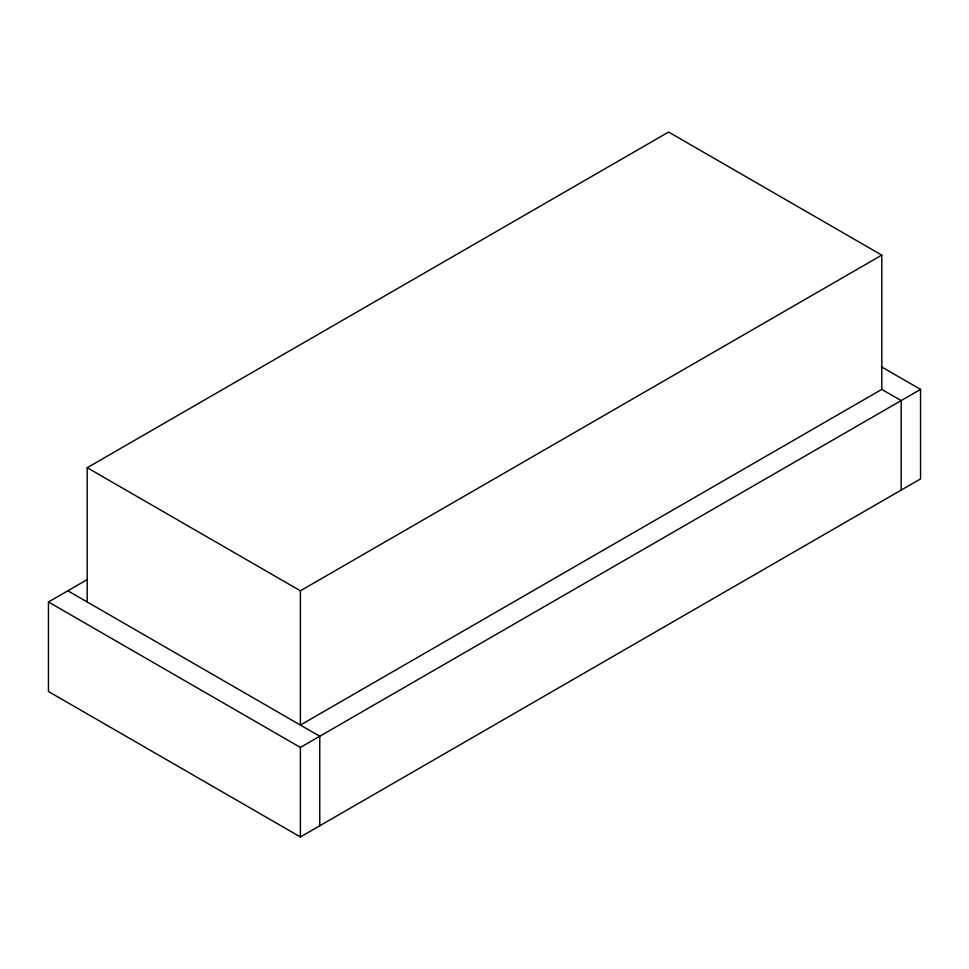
<?xml version="1.0" encoding="UTF-8"?>
<svg xmlns="http://www.w3.org/2000/svg" width="969" height="969" viewBox="0 0 969 969"><rect width="100%" height="100%" fill="white"/><g stroke="black" fill="none" stroke-linecap="round" stroke-linejoin="round"><path stroke-width="1.45" d="M87.21 601.979L87.21 467.712L668.61 132.05L881.79 255.126L881.79 389.393L300.39 725.066L300.39 590.799L881.79 255.126M881.39 366.779L920.55 389.393L920.55 478.904L300.39 836.95L48.45 691.503L48.45 601.979L87.476 579.45M48.45 601.979L300.39 747.438L920.55 389.393M881.79 389.393L901.17 400.585L901.17 490.096M87.21 467.712L300.39 590.799M67.83 590.799L319.77 736.246L319.77 825.77M300.39 747.438L300.39 836.95"/></g></svg>
